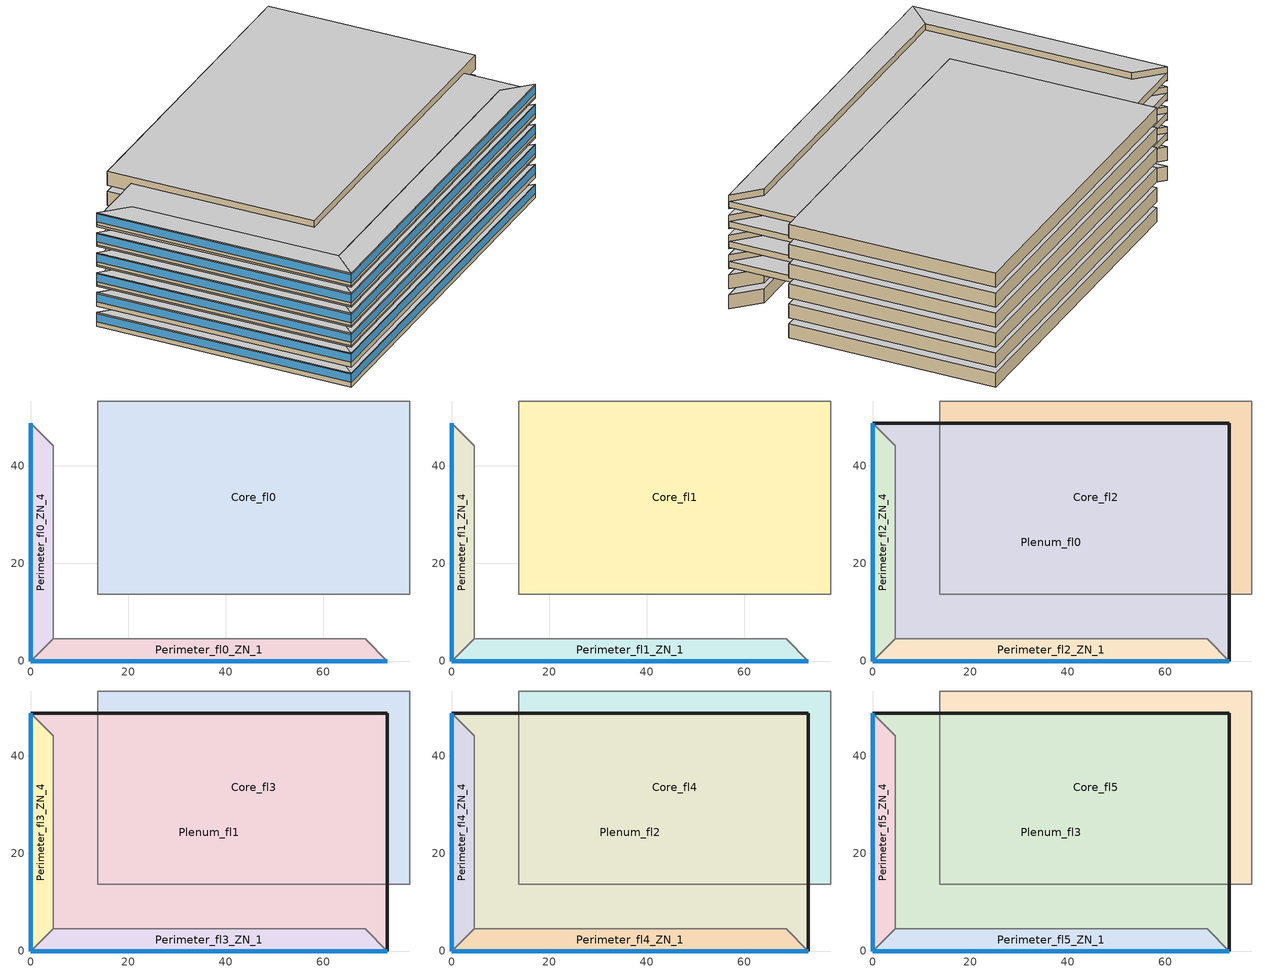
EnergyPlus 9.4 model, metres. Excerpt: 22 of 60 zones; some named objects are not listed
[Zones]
Core_fl0
 floor adiabatic (INT-FLOOR-TOPSIDE): 77.68,53.31 77.68,13.72 13.72,13.72 13.72,53.31 z39.63
 wall to Perimeter_fl0_ZN_2 (int-walls): 77.68,13.72 77.68,53.31 z39.63:42.38
 wall to Perimeter_fl0_ZN_3 (int-walls): 77.68,53.31 13.72,53.31 z39.63:42.38
 wall to Perimeter_fl0_ZN_1 (int-walls): 13.72,13.72 77.68,13.72 z39.63:42.38
 wall to Perimeter_fl0_ZN_4 (int-walls): 13.72,53.31 13.72,13.72 z39.63:42.38
Perimeter_fl0_ZN_1
 floor adiabatic (INT-FLOOR-TOPSIDE): 68.53,4.57 73.11,0 0,0 4.57,4.57 z39.63
 wall outside (Mass Non-res Ext Wall): 0,0 73.11,0 z39.63:42.38
 wall to Perimeter_fl0_ZN_2 (int-walls): 73.11,0 68.53,4.57 z39.63:42.38
 wall to Perimeter_fl0_ZN_4 (int-walls): 4.57,4.57 0,0 z39.63:42.38
 window (Window Non-res Fixed): 0,0 73.11,0 z40.55:42.13
Perimeter_fl0_ZN_4
 floor adiabatic (INT-FLOOR-TOPSIDE): 4.57,4.57 0,0 0,48.74 4.57,44.16 z39.63
 wall outside (Mass Non-res Ext Wall): 0,48.74 0,0 z39.63:42.38
 wall to Perimeter_fl0_ZN_3 (int-walls): 4.57,44.16 0,48.74 z39.63:42.38
 window (Window Non-res Fixed): 0,48.74 0,0 z40.55:42.13
Core_fl1
 floor adiabatic (INT-FLOOR-TOPSIDE): 77.68,53.31 77.68,13.72 13.72,13.72 13.72,53.31 z43.59
 wall to Perimeter_fl1_ZN_2 (int-walls): 77.68,13.72 77.68,53.31 z43.59:46.34
 wall to Perimeter_fl1_ZN_3 (int-walls): 77.68,53.31 13.72,53.31 z43.59:46.34
 wall to Perimeter_fl1_ZN_1 (int-walls): 13.72,13.72 77.68,13.72 z43.59:46.34
 wall to Perimeter_fl1_ZN_4 (int-walls): 13.72,53.31 13.72,13.72 z43.59:46.34
Perimeter_fl1_ZN_1
 floor adiabatic (INT-FLOOR-TOPSIDE): 68.53,4.57 73.11,0 0,0 4.57,4.57 z43.59
 wall outside (Mass Non-res Ext Wall): 0,0 73.11,0 z43.59:46.34
 wall to Perimeter_fl1_ZN_2 (int-walls): 73.11,0 68.53,4.57 z43.59:46.34
 wall to Perimeter_fl1_ZN_4 (int-walls): 4.57,4.57 0,0 z43.59:46.34
 window (Window Non-res Fixed): 0,0 73.11,0 z44.51:46.09
Perimeter_fl1_ZN_4
 floor adiabatic (INT-FLOOR-TOPSIDE): 4.57,4.57 0,0 0,48.74 4.57,44.16 z43.59
 wall outside (Mass Non-res Ext Wall): 0,48.74 0,0 z43.59:46.34
 wall to Perimeter_fl1_ZN_3 (int-walls): 4.57,44.16 0,48.74 z43.59:46.34
 window (Window Non-res Fixed): 0,48.74 0,0 z44.51:46.09
Core_fl2
 floor adiabatic (INT-FLOOR-TOPSIDE): 77.68,53.31 77.68,13.72 13.72,13.72 13.72,53.31 z47.56
 wall to Perimeter_fl2_ZN_2 (int-walls): 77.68,13.72 77.68,53.31 z47.56:50.31
 wall to Perimeter_fl2_ZN_3 (int-walls): 77.68,53.31 13.72,53.31 z47.56:50.31
 wall to Perimeter_fl2_ZN_1 (int-walls): 13.72,13.72 77.68,13.72 z47.56:50.31
 wall to Perimeter_fl2_ZN_4 (int-walls): 13.72,53.31 13.72,13.72 z47.56:50.31
Plenum_fl0
 floor to Perimeter_fl0_ZN_1 (DropCeiling): 73.11,0 0,0 4.57,4.57 68.53,4.57 z47.86
 floor to Perimeter_fl0_ZN_2 (DropCeiling): 73.11,0 68.53,4.57 68.53,44.16 73.11,48.74 z47.86
 floor to Perimeter_fl0_ZN_3 (DropCeiling): 0,48.74 73.11,48.74 68.53,44.16 4.57,44.16 z47.86
 floor to Perimeter_fl0_ZN_4 (DropCeiling): 0,0 0,48.74 4.57,44.16 4.57,4.57 z47.86
 floor to Core_fl0 (DropCeiling): 68.53,4.57 4.57,4.57 4.57,44.16 68.53,44.16 z47.86
 wall outside (Mass Non-res Ext Wall): 73.11,0 73.11,48.74 0,48.74 0,0 73.11,0 z47.86:49.08
 ceiling adiabatic (INT-FLOOR-UNDERSIDE): 73.11,48.74 0,48.74 0,0 73.11,0 z49.08
Perimeter_fl2_ZN_1
 floor adiabatic (INT-FLOOR-TOPSIDE): 68.53,4.57 73.11,0 0,0 4.57,4.57 z47.56
 wall outside (Mass Non-res Ext Wall): 0,0 73.11,0 z47.56:50.31
 wall to Perimeter_fl2_ZN_2 (int-walls): 73.11,0 68.53,4.57 z47.56:50.31
 wall to Perimeter_fl2_ZN_4 (int-walls): 4.57,4.57 0,0 z47.56:50.31
 window (Window Non-res Fixed): 0,0 73.11,0 z48.48:50.06
Perimeter_fl2_ZN_4
 floor adiabatic (INT-FLOOR-TOPSIDE): 4.57,4.57 0,0 0,48.74 4.57,44.16 z47.56
 wall outside (Mass Non-res Ext Wall): 0,48.74 0,0 z47.56:50.31
 wall to Perimeter_fl2_ZN_3 (int-walls): 4.57,44.16 0,48.74 z47.56:50.31
 window (Window Non-res Fixed): 0,48.74 0,0 z48.48:50.06
Core_fl3
 floor adiabatic (INT-FLOOR-TOPSIDE): 77.68,53.31 77.68,13.72 13.72,13.72 13.72,53.31 z51.52
 wall to Perimeter_fl3_ZN_2 (int-walls): 77.68,13.72 77.68,53.31 z51.52:54.27
 wall to Perimeter_fl3_ZN_3 (int-walls): 77.68,53.31 13.72,53.31 z51.52:54.27
 wall to Perimeter_fl3_ZN_1 (int-walls): 13.72,13.72 77.68,13.72 z51.52:54.27
 wall to Perimeter_fl3_ZN_4 (int-walls): 13.72,53.31 13.72,13.72 z51.52:54.27
Plenum_fl1
 floor to Perimeter_fl1_ZN_1 (DropCeiling): 73.11,0 0,0 4.57,4.57 68.53,4.57 z51.83
 floor to Perimeter_fl1_ZN_2 (DropCeiling): 73.11,0 68.53,4.57 68.53,44.16 73.11,48.74 z51.83
 floor to Perimeter_fl1_ZN_3 (DropCeiling): 0,48.74 73.11,48.74 68.53,44.16 4.57,44.16 z51.83
 floor to Perimeter_fl1_ZN_4 (DropCeiling): 0,0 0,48.74 4.57,44.16 4.57,4.57 z51.83
 floor to Core_fl1 (DropCeiling): 68.53,4.57 4.57,4.57 4.57,44.16 68.53,44.16 z51.83
 wall outside (Mass Non-res Ext Wall): 73.11,0 73.11,48.74 0,48.74 0,0 73.11,0 z51.83:53.05
 ceiling adiabatic (INT-FLOOR-UNDERSIDE): 73.11,48.74 0,48.74 0,0 73.11,0 z53.05
Perimeter_fl3_ZN_1
 floor adiabatic (INT-FLOOR-TOPSIDE): 68.53,4.57 73.11,0 0,0 4.57,4.57 z51.52
 wall outside (Mass Non-res Ext Wall): 0,0 73.11,0 z51.52:54.27
 wall to Perimeter_fl3_ZN_2 (int-walls): 73.11,0 68.53,4.57 z51.52:54.27
 wall to Perimeter_fl3_ZN_4 (int-walls): 4.57,4.57 0,0 z51.52:54.27
 window (Window Non-res Fixed): 0,0 73.11,0 z52.44:54.02
Perimeter_fl3_ZN_4
 floor adiabatic (INT-FLOOR-TOPSIDE): 4.57,4.57 0,0 0,48.74 4.57,44.16 z51.52
 wall outside (Mass Non-res Ext Wall): 0,48.74 0,0 z51.52:54.27
 wall to Perimeter_fl3_ZN_3 (int-walls): 4.57,44.16 0,48.74 z51.52:54.27
 window (Window Non-res Fixed): 0,48.74 0,0 z52.44:54.02
Core_fl4
 floor adiabatic (INT-FLOOR-TOPSIDE): 77.68,53.31 77.68,13.72 13.72,13.72 13.72,53.31 z55.48
 wall to Perimeter_fl4_ZN_2 (int-walls): 77.68,13.72 77.68,53.31 z55.48:58.23
 wall to Perimeter_fl4_ZN_3 (int-walls): 77.68,53.31 13.72,53.31 z55.48:58.23
 wall to Perimeter_fl4_ZN_1 (int-walls): 13.72,13.72 77.68,13.72 z55.48:58.23
 wall to Perimeter_fl4_ZN_4 (int-walls): 13.72,53.31 13.72,13.72 z55.48:58.23
 ceiling to Plenum_fl4 (DropCeiling): 13.72,53.31 13.72,13.72 77.68,13.72 77.68,53.31 z58.23
Plenum_fl2
 floor to Perimeter_fl2_ZN_1 (DropCeiling): 73.11,0 0,0 4.57,4.57 68.53,4.57 z55.79
 floor to Perimeter_fl2_ZN_2 (DropCeiling): 73.11,0 68.53,4.57 68.53,44.16 73.11,48.74 z55.79
 floor to Perimeter_fl2_ZN_3 (DropCeiling): 0,48.74 73.11,48.74 68.53,44.16 4.57,44.16 z55.79
 floor to Perimeter_fl2_ZN_4 (DropCeiling): 0,0 0,48.74 4.57,44.16 4.57,4.57 z55.79
 floor to Core_fl2 (DropCeiling): 68.53,4.57 4.57,4.57 4.57,44.16 68.53,44.16 z55.79
 wall outside (Mass Non-res Ext Wall): 73.11,0 73.11,48.74 0,48.74 0,0 73.11,0 z55.79:57.01
 ceiling adiabatic (INT-FLOOR-UNDERSIDE): 73.11,48.74 0,48.74 0,0 73.11,0 z57.01
Perimeter_fl4_ZN_1
 floor adiabatic (INT-FLOOR-TOPSIDE): 68.53,4.57 73.11,0 0,0 4.57,4.57 z55.48
 wall outside (Mass Non-res Ext Wall): 0,0 73.11,0 z55.48:58.23
 wall to Perimeter_fl4_ZN_2 (int-walls): 73.11,0 68.53,4.57 z55.48:58.23
 wall to Perimeter_fl4_ZN_4 (int-walls): 4.57,4.57 0,0 z55.48:58.23
 window (Window Non-res Fixed): 0,0 73.11,0 z56.4:57.98
 ceiling to Plenum_fl4 (DropCeiling): 4.57,4.57 0,0 73.11,0 68.53,4.57 z58.23
Perimeter_fl4_ZN_4
 floor adiabatic (INT-FLOOR-TOPSIDE): 4.57,4.57 0,0 0,48.74 4.57,44.16 z55.48
 wall outside (Mass Non-res Ext Wall): 0,48.74 0,0 z55.48:58.23
 wall to Perimeter_fl4_ZN_3 (int-walls): 4.57,44.16 0,48.74 z55.48:58.23
 window (Window Non-res Fixed): 0,48.74 0,0 z56.4:57.98
 ceiling to Plenum_fl4 (DropCeiling): 4.57,44.16 0,48.74 0,0 4.57,4.57 z58.23
Core_fl5
 floor adiabatic (INT-FLOOR-TOPSIDE): 77.68,53.31 77.68,13.72 13.72,13.72 13.72,53.31 z59.45
 wall to Perimeter_fl5_ZN_2 (int-walls): 77.68,13.72 77.68,53.31 z59.45:62.2
 wall to Perimeter_fl5_ZN_3 (int-walls): 77.68,53.31 13.72,53.31 z59.45:62.2
 wall to Perimeter_fl5_ZN_1 (int-walls): 13.72,13.72 77.68,13.72 z59.45:62.2
 wall to Perimeter_fl5_ZN_4 (int-walls): 13.72,53.31 13.72,13.72 z59.45:62.2
 ceiling to Plenum_fl5 (DropCeiling): 13.72,53.31 13.72,13.72 77.68,13.72 77.68,53.31 z62.2
Plenum_fl3
 floor to Perimeter_fl3_ZN_1 (DropCeiling): 73.11,0 0,0 4.57,4.57 68.53,4.57 z59.75
 floor to Perimeter_fl3_ZN_2 (DropCeiling): 73.11,0 68.53,4.57 68.53,44.16 73.11,48.74 z59.75
 floor to Perimeter_fl3_ZN_3 (DropCeiling): 0,48.74 73.11,48.74 68.53,44.16 4.57,44.16 z59.75
 floor to Perimeter_fl3_ZN_4 (DropCeiling): 0,0 0,48.74 4.57,44.16 4.57,4.57 z59.75
 floor to Core_fl3 (DropCeiling): 68.53,4.57 4.57,4.57 4.57,44.16 68.53,44.16 z59.75
 wall outside (Mass Non-res Ext Wall): 73.11,0 73.11,48.74 0,48.74 0,0 73.11,0 z59.75:60.97
 ceiling adiabatic (INT-FLOOR-UNDERSIDE): 73.11,48.74 0,48.74 0,0 73.11,0 z60.97
Perimeter_fl5_ZN_1
 floor adiabatic (INT-FLOOR-TOPSIDE): 68.53,4.57 73.11,0 0,0 4.57,4.57 z59.45
 wall outside (Mass Non-res Ext Wall): 0,0 73.11,0 z59.45:62.2
 wall to Perimeter_fl5_ZN_2 (int-walls): 73.11,0 68.53,4.57 z59.45:62.2
 wall to Perimeter_fl5_ZN_4 (int-walls): 4.57,4.57 0,0 z59.45:62.2
 window (Window Non-res Fixed): 0,0 73.11,0 z60.37:61.95
 ceiling to Plenum_fl5 (DropCeiling): 4.57,4.57 0,0 73.11,0 68.53,4.57 z62.2
Perimeter_fl5_ZN_4
 floor adiabatic (INT-FLOOR-TOPSIDE): 4.57,4.57 0,0 0,48.74 4.57,44.16 z59.45
 wall outside (Mass Non-res Ext Wall): 0,48.74 0,0 z59.45:62.2
 wall to Perimeter_fl5_ZN_3 (int-walls): 4.57,44.16 0,48.74 z59.45:62.2
 window (Window Non-res Fixed): 0,48.74 0,0 z60.37:61.95
 ceiling to Plenum_fl5 (DropCeiling): 4.57,44.16 0,48.74 0,0 4.57,4.57 z62.2
[Building]
Ref Bldg Large Office New2004_v1.3_5.0: 0, City, 0.04, 0.2, FullInteriorAndExterior, 25, 6
[Site:GroundTemperature:BuildingSurface]
19.91, 19.92, 19.91, 19.93, 19.95, 20.04, 20.33, 20.06, 20.44, 20.09, 19.99, 19.95
[Site:Location]
USA CA-SAN FRANCISCO: 37.62, -122.4, -8, 5
[Site:WaterMainsTemperature]
Correlation: , 13.08, 8
[Construction]
DropCeiling: Std AC02
INT-FLOOR-TOPSIDE: MAT-CC05 4 HW CONCRETE, CP02 CARPET PAD
INT-FLOOR-UNDERSIDE: CP02 CARPET PAD, MAT-CC05 4 HW CONCRETE
InteriorFurnishings: Std Wood 6inch
Mass Non-res Ext Wall: 1IN Stucco, 8IN Concrete HW, Mass NonRes Wall Insulation, 1/2IN Gypsum
Window Non-res Fixed: NonRes Fixed Assembly Window
int-walls: 1/2IN Gypsum, 1/2IN Gypsum
[Material]
1/2IN Gypsum: Smooth, 0.0127, 0.16, 784.9, 830, 0.9, 0.92, 0.92
1IN Stucco: Smooth, 0.0253, 0.6918, 1858, 837, 0.9, 0.92, 0.92
8IN CONCRETE HW: Rough, 0.2032, 1.311, 2240, 836.8, 0.9, 0.7, 0.7
MAT-CC05 4 HW CONCRETE: Rough, 0.1016, 1.311, 2240, 836.8, 0.9, 0.7, 0.7
Mass NonRes Wall Insulation: MediumRough, 0.03654, 0.049, 265, 836.8, 0.9, 0.7, 0.7
Std AC02: MediumSmooth, 0.0127, 0.057, 288, 1339, 0.9, 0.7, 0.2
Std Wood 6inch: MediumSmooth, 0.15, 0.12, 540, 1210, 0.9, 0.7, 0.7
[Material:NoMass]
CP02 CARPET PAD: VeryRough, 0.2165, 0.9, 0.7, 0.8
[WindowMaterial:SimpleGlazingSystem]
NonRes Fixed Assembly Window: 6.927, 0.39
[ElectricEquipment]
Core_fl0_PlugMisc_Equip: Core_fl0, BLDG_EQUIP_SCH, Watts/Area, , 10.76, , 0, 0.5, 0, General
Core_fl1_PlugMisc_Equip: Core_fl1, BLDG_EQUIP_SCH, Watts/Area, , 10.76, , 0, 0.5, 0, General
Core_fl2_PlugMisc_Equip: Core_fl2, BLDG_EQUIP_SCH, Watts/Area, , 10.76, , 0, 0.5, 0, General
Core_fl3_PlugMisc_Equip: Core_fl3, BLDG_EQUIP_SCH, Watts/Area, , 10.76, , 0, 0.5, 0, General
Core_fl4_PlugMisc_Equip: Core_fl4, BLDG_EQUIP_SCH, Watts/Area, , 10.76, , 0, 0.5, 0, General
Core_fl5_PlugMisc_Equip: Core_fl5, BLDG_EQUIP_SCH, Watts/Area, , 10.76, , 0, 0.5, 0, General
Perimeter_fl0_ZN_1_PlugMisc_Equip: Perimeter_fl0_ZN_1, BLDG_EQUIP_SCH, Watts/Area, , 10.76, , 0, 0.5, 0, General
Perimeter_fl1_ZN_1_PlugMisc_Equip: Perimeter_fl1_ZN_1, BLDG_EQUIP_SCH, Watts/Area, , 10.76, , 0, 0.5, 0, General
Perimeter_fl2_ZN_1_PlugMisc_Equip: Perimeter_fl2_ZN_1, BLDG_EQUIP_SCH, Watts/Area, , 10.76, , 0, 0.5, 0, General
Perimeter_fl3_ZN_1_PlugMisc_Equip: Perimeter_fl3_ZN_1, BLDG_EQUIP_SCH, Watts/Area, , 10.76, , 0, 0.5, 0, General
Perimeter_fl4_ZN_1_PlugMisc_Equip: Perimeter_fl4_ZN_1, BLDG_EQUIP_SCH, Watts/Area, , 10.76, , 0, 0.5, 0, General
Perimeter_fl5_ZN_1_PlugMisc_Equip: Perimeter_fl5_ZN_1, BLDG_EQUIP_SCH, Watts/Area, , 10.76, , 0, 0.5, 0, General
Perimeter_fl0_ZN_2_PlugMisc_Equip: Perimeter_fl0_ZN_2, BLDG_EQUIP_SCH, Watts/Area, , 10.76, , 0, 0.5, 0, General
Perimeter_fl1_ZN_2_PlugMisc_Equip: Perimeter_fl1_ZN_2, BLDG_EQUIP_SCH, Watts/Area, , 10.76, , 0, 0.5, 0, General
Perimeter_fl2_ZN_2_PlugMisc_Equip: Perimeter_fl2_ZN_2, BLDG_EQUIP_SCH, Watts/Area, , 10.76, , 0, 0.5, 0, General
Perimeter_fl3_ZN_2_PlugMisc_Equip: Perimeter_fl3_ZN_2, BLDG_EQUIP_SCH, Watts/Area, , 10.76, , 0, 0.5, 0, General
Perimeter_fl4_ZN_2_PlugMisc_Equip: Perimeter_fl4_ZN_2, BLDG_EQUIP_SCH, Watts/Area, , 10.76, , 0, 0.5, 0, General
Perimeter_fl5_ZN_2_PlugMisc_Equip: Perimeter_fl5_ZN_2, BLDG_EQUIP_SCH, Watts/Area, , 10.76, , 0, 0.5, 0, General
Perimeter_fl6_ZN_2_PlugMisc_Equip: Perimeter_fl6_ZN_2, BLDG_EQUIP_SCH, Watts/Area, , 10.76, , 0, 0.5, 0, General
Perimeter_fl7_ZN_2_PlugMisc_Equip: Perimeter_fl7_ZN_2, BLDG_EQUIP_SCH, Watts/Area, , 10.76, , 0, 0.5, 0, General
Perimeter_fl8_ZN_2_PlugMisc_Equip: Perimeter_fl8_ZN_2, BLDG_EQUIP_SCH, Watts/Area, , 10.76, , 0, 0.5, 0, General
Perimeter_fl9_ZN_2_PlugMisc_Equip: Perimeter_fl9_ZN_2, BLDG_EQUIP_SCH, Watts/Area, , 10.76, , 0, 0.5, 0, General
Perimeter_fl0_ZN_3_PlugMisc_Equip: Perimeter_fl0_ZN_3, BLDG_EQUIP_SCH, Watts/Area, , 10.76, , 0, 0.5, 0, General
Perimeter_fl1_ZN_3_PlugMisc_Equip: Perimeter_fl1_ZN_3, BLDG_EQUIP_SCH, Watts/Area, , 10.76, , 0, 0.5, 0, General
Perimeter_fl2_ZN_3_PlugMisc_Equip: Perimeter_fl2_ZN_3, BLDG_EQUIP_SCH, Watts/Area, , 10.76, , 0, 0.5, 0, General
Perimeter_fl3_ZN_3_PlugMisc_Equip: Perimeter_fl3_ZN_3, BLDG_EQUIP_SCH, Watts/Area, , 10.76, , 0, 0.5, 0, General
Perimeter_fl4_ZN_3_PlugMisc_Equip: Perimeter_fl4_ZN_3, BLDG_EQUIP_SCH, Watts/Area, , 10.76, , 0, 0.5, 0, General
Perimeter_fl5_ZN_3_PlugMisc_Equip: Perimeter_fl5_ZN_3, BLDG_EQUIP_SCH, Watts/Area, , 10.76, , 0, 0.5, 0, General
Perimeter_fl6_ZN_3_PlugMisc_Equip: Perimeter_fl6_ZN_3, BLDG_EQUIP_SCH, Watts/Area, , 10.76, , 0, 0.5, 0, General
Perimeter_fl7_ZN_3_PlugMisc_Equip: Perimeter_fl7_ZN_3, BLDG_EQUIP_SCH, Watts/Area, , 10.76, , 0, 0.5, 0, General
Perimeter_fl8_ZN_3_PlugMisc_Equip: Perimeter_fl8_ZN_3, BLDG_EQUIP_SCH, Watts/Area, , 10.76, , 0, 0.5, 0, General
Perimeter_fl9_ZN_3_PlugMisc_Equip: Perimeter_fl9_ZN_3, BLDG_EQUIP_SCH, Watts/Area, , 10.76, , 0, 0.5, 0, General
Perimeter_fl0_ZN_4_PlugMisc_Equip: Perimeter_fl0_ZN_4, BLDG_EQUIP_SCH, Watts/Area, , 10.76, , 0, 0.5, 0, General
Perimeter_fl1_ZN_4_PlugMisc_Equip: Perimeter_fl1_ZN_4, BLDG_EQUIP_SCH, Watts/Area, , 10.76, , 0, 0.5, 0, General
Perimeter_fl2_ZN_4_PlugMisc_Equip: Perimeter_fl2_ZN_4, BLDG_EQUIP_SCH, Watts/Area, , 10.76, , 0, 0.5, 0, General
Perimeter_fl3_ZN_4_PlugMisc_Equip: Perimeter_fl3_ZN_4, BLDG_EQUIP_SCH, Watts/Area, , 10.76, , 0, 0.5, 0, General
Perimeter_fl4_ZN_4_PlugMisc_Equip: Perimeter_fl4_ZN_4, BLDG_EQUIP_SCH, Watts/Area, , 10.76, , 0, 0.5, 0, General
Perimeter_fl5_ZN_4_PlugMisc_Equip: Perimeter_fl5_ZN_4, BLDG_EQUIP_SCH, Watts/Area, , 10.76, , 0, 0.5, 0, General
[Exterior:FuelEquipment]
Elevators: Electricity, BLDG_ELEVATORS, 244400, Elevators
[Exterior:Lights]
Exterior Facade Lighting: ALWAYS_ON, 51260, AstronomicalClock, Exterior Facade Lighting
[InternalMass]
Core_fl0 Internal Mass: InteriorFurnishings, Core_fl0, 5065
Core_fl1 Internal Mass: InteriorFurnishings, Core_fl1, 5065
Core_fl2 Internal Mass: InteriorFurnishings, Core_fl2, 5065
Core_fl3 Internal Mass: InteriorFurnishings, Core_fl3, 5065
Core_fl4 Internal Mass: InteriorFurnishings, Core_fl4, 5065
Core_fl5 Internal Mass: InteriorFurnishings, Core_fl5, 5065
Perimeter_fl0_ZN_1 Internal Mass: InteriorFurnishings, Perimeter_fl0_ZN_1, 626.8
Perimeter_fl1_ZN_1 Internal Mass: InteriorFurnishings, Perimeter_fl1_ZN_1, 626.8
Perimeter_fl2_ZN_1 Internal Mass: InteriorFurnishings, Perimeter_fl2_ZN_1, 626.8
Perimeter_fl3_ZN_1 Internal Mass: InteriorFurnishings, Perimeter_fl3_ZN_1, 626.8
Perimeter_fl4_ZN_1 Internal Mass: InteriorFurnishings, Perimeter_fl4_ZN_1, 626.8
Perimeter_fl5_ZN_1 Internal Mass: InteriorFurnishings, Perimeter_fl5_ZN_1, 626.8
Perimeter_fl0_ZN_2 Internal Mass: InteriorFurnishings, Perimeter_fl0_ZN_2, 404
Perimeter_fl1_ZN_2 Internal Mass: InteriorFurnishings, Perimeter_fl1_ZN_2, 404
Perimeter_fl2_ZN_2 Internal Mass: InteriorFurnishings, Perimeter_fl2_ZN_2, 404
Perimeter_fl3_ZN_2 Internal Mass: InteriorFurnishings, Perimeter_fl3_ZN_2, 404
Perimeter_fl4_ZN_2 Internal Mass: InteriorFurnishings, Perimeter_fl4_ZN_2, 404
Perimeter_fl5_ZN_2 Internal Mass: InteriorFurnishings, Perimeter_fl5_ZN_2, 404
Perimeter_fl6_ZN_2 Internal Mass: InteriorFurnishings, Perimeter_fl6_ZN_2, 404
Perimeter_fl7_ZN_2 Internal Mass: InteriorFurnishings, Perimeter_fl7_ZN_2, 404
Perimeter_fl8_ZN_2 Internal Mass: InteriorFurnishings, Perimeter_fl8_ZN_2, 404
Perimeter_fl9_ZN_2 Internal Mass: InteriorFurnishings, Perimeter_fl9_ZN_2, 404
Perimeter_fl0_ZN_3 Internal Mass: InteriorFurnishings, Perimeter_fl0_ZN_3, 626.8
Perimeter_fl1_ZN_3 Internal Mass: InteriorFurnishings, Perimeter_fl1_ZN_3, 626.8
Perimeter_fl2_ZN_3 Internal Mass: InteriorFurnishings, Perimeter_fl2_ZN_3, 626.8
Perimeter_fl3_ZN_3 Internal Mass: InteriorFurnishings, Perimeter_fl3_ZN_3, 626.8
Perimeter_fl4_ZN_3 Internal Mass: InteriorFurnishings, Perimeter_fl4_ZN_3, 626.8
Perimeter_fl5_ZN_3 Internal Mass: InteriorFurnishings, Perimeter_fl5_ZN_3, 626.8
Perimeter_fl6_ZN_3 Internal Mass: InteriorFurnishings, Perimeter_fl6_ZN_3, 626.8
Perimeter_fl7_ZN_3 Internal Mass: InteriorFurnishings, Perimeter_fl7_ZN_3, 626.8
Perimeter_fl8_ZN_3 Internal Mass: InteriorFurnishings, Perimeter_fl8_ZN_3, 626.8
Perimeter_fl9_ZN_3 Internal Mass: InteriorFurnishings, Perimeter_fl9_ZN_3, 626.8
Perimeter_fl0_ZN_4 Internal Mass: InteriorFurnishings, Perimeter_fl0_ZN_4, 404
Perimeter_fl1_ZN_4 Internal Mass: InteriorFurnishings, Perimeter_fl1_ZN_4, 404
Perimeter_fl2_ZN_4 Internal Mass: InteriorFurnishings, Perimeter_fl2_ZN_4, 404
Perimeter_fl3_ZN_4 Internal Mass: InteriorFurnishings, Perimeter_fl3_ZN_4, 404
Perimeter_fl4_ZN_4 Internal Mass: InteriorFurnishings, Perimeter_fl4_ZN_4, 404
Perimeter_fl5_ZN_4 Internal Mass: InteriorFurnishings, Perimeter_fl5_ZN_4, 404
[Lights]
Core_fl0_Lights: Core_fl0, BLDG_LIGHT_SCH, Watts/Area, , 10.76, , 0, 0.7, 0.2, 1, General, No
Core_fl1_Lights: Core_fl1, BLDG_LIGHT_SCH, Watts/Area, , 10.76, , 0, 0.7, 0.2, 1, General, No
Core_fl2_Lights: Core_fl2, BLDG_LIGHT_SCH, Watts/Area, , 10.76, , 0, 0.7, 0.2, 1, General, No
Core_fl3_Lights: Core_fl3, BLDG_LIGHT_SCH, Watts/Area, , 10.76, , 0, 0.7, 0.2, 1, General, No
Core_fl4_Lights: Core_fl4, BLDG_LIGHT_SCH, Watts/Area, , 10.76, , 0, 0.7, 0.2, 1, General, No
Core_fl5_Lights: Core_fl5, BLDG_LIGHT_SCH, Watts/Area, , 10.76, , 0, 0.7, 0.2, 1, General, No
Perimeter_fl0_ZN_1_Lights: Perimeter_fl0_ZN_1, BLDG_LIGHT_SCH, Watts/Area, , 10.76, , 0, 0.7, 0.2, 1, General, No
Perimeter_fl1_ZN_1_Lights: Perimeter_fl1_ZN_1, BLDG_LIGHT_SCH, Watts/Area, , 10.76, , 0, 0.7, 0.2, 1, General, No
Perimeter_fl2_ZN_1_Lights: Perimeter_fl2_ZN_1, BLDG_LIGHT_SCH, Watts/Area, , 10.76, , 0, 0.7, 0.2, 1, General, No
Perimeter_fl3_ZN_1_Lights: Perimeter_fl3_ZN_1, BLDG_LIGHT_SCH, Watts/Area, , 10.76, , 0, 0.7, 0.2, 1, General, No
Perimeter_fl4_ZN_1_Lights: Perimeter_fl4_ZN_1, BLDG_LIGHT_SCH, Watts/Area, , 10.76, , 0, 0.7, 0.2, 1, General, No
Perimeter_fl5_ZN_1_Lights: Perimeter_fl5_ZN_1, BLDG_LIGHT_SCH, Watts/Area, , 10.76, , 0, 0.7, 0.2, 1, General, No
Perimeter_fl0_ZN_2_Lights: Perimeter_fl0_ZN_2, BLDG_LIGHT_SCH, Watts/Area, , 10.76, , 0, 0.7, 0.2, 1, General, No
Perimeter_fl1_ZN_2_Lights: Perimeter_fl1_ZN_2, BLDG_LIGHT_SCH, Watts/Area, , 10.76, , 0, 0.7, 0.2, 1, General, No
Perimeter_fl2_ZN_2_Lights: Perimeter_fl2_ZN_2, BLDG_LIGHT_SCH, Watts/Area, , 10.76, , 0, 0.7, 0.2, 1, General, No
Perimeter_fl3_ZN_2_Lights: Perimeter_fl3_ZN_2, BLDG_LIGHT_SCH, Watts/Area, , 10.76, , 0, 0.7, 0.2, 1, General, No
Perimeter_fl4_ZN_2_Lights: Perimeter_fl4_ZN_2, BLDG_LIGHT_SCH, Watts/Area, , 10.76, , 0, 0.7, 0.2, 1, General, No
Perimeter_fl5_ZN_2_Lights: Perimeter_fl5_ZN_2, BLDG_LIGHT_SCH, Watts/Area, , 10.76, , 0, 0.7, 0.2, 1, General, No
Perimeter_fl6_ZN_2_Lights: Perimeter_fl6_ZN_2, BLDG_LIGHT_SCH, Watts/Area, , 10.76, , 0, 0.7, 0.2, 1, General, No
Perimeter_fl7_ZN_2_Lights: Perimeter_fl7_ZN_2, BLDG_LIGHT_SCH, Watts/Area, , 10.76, , 0, 0.7, 0.2, 1, General, No
Perimeter_fl8_ZN_2_Lights: Perimeter_fl8_ZN_2, BLDG_LIGHT_SCH, Watts/Area, , 10.76, , 0, 0.7, 0.2, 1, General, No
Perimeter_fl9_ZN_2_Lights: Perimeter_fl9_ZN_2, BLDG_LIGHT_SCH, Watts/Area, , 10.76, , 0, 0.7, 0.2, 1, General, No
Perimeter_fl0_ZN_3_Lights: Perimeter_fl0_ZN_3, BLDG_LIGHT_SCH, Watts/Area, , 10.76, , 0, 0.7, 0.2, 1, General, No
Perimeter_fl1_ZN_3_Lights: Perimeter_fl1_ZN_3, BLDG_LIGHT_SCH, Watts/Area, , 10.76, , 0, 0.7, 0.2, 1, General, No
Perimeter_fl2_ZN_3_Lights: Perimeter_fl2_ZN_3, BLDG_LIGHT_SCH, Watts/Area, , 10.76, , 0, 0.7, 0.2, 1, General, No
Perimeter_fl3_ZN_3_Lights: Perimeter_fl3_ZN_3, BLDG_LIGHT_SCH, Watts/Area, , 10.76, , 0, 0.7, 0.2, 1, General, No
Perimeter_fl4_ZN_3_Lights: Perimeter_fl4_ZN_3, BLDG_LIGHT_SCH, Watts/Area, , 10.76, , 0, 0.7, 0.2, 1, General, No
Perimeter_fl5_ZN_3_Lights: Perimeter_fl5_ZN_3, BLDG_LIGHT_SCH, Watts/Area, , 10.76, , 0, 0.7, 0.2, 1, General, No
Perimeter_fl6_ZN_3_Lights: Perimeter_fl6_ZN_3, BLDG_LIGHT_SCH, Watts/Area, , 10.76, , 0, 0.7, 0.2, 1, General, No
Perimeter_fl7_ZN_3_Lights: Perimeter_fl7_ZN_3, BLDG_LIGHT_SCH, Watts/Area, , 10.76, , 0, 0.7, 0.2, 1, General, No
Perimeter_fl8_ZN_3_Lights: Perimeter_fl8_ZN_3, BLDG_LIGHT_SCH, Watts/Area, , 10.76, , 0, 0.7, 0.2, 1, General, No
Perimeter_fl9_ZN_3_Lights: Perimeter_fl9_ZN_3, BLDG_LIGHT_SCH, Watts/Area, , 10.76, , 0, 0.7, 0.2, 1, General, No
Perimeter_fl0_ZN_4_Lights: Perimeter_fl0_ZN_4, BLDG_LIGHT_SCH, Watts/Area, , 10.76, , 0, 0.7, 0.2, 1, General, No
Perimeter_fl1_ZN_4_Lights: Perimeter_fl1_ZN_4, BLDG_LIGHT_SCH, Watts/Area, , 10.76, , 0, 0.7, 0.2, 1, General, No
Perimeter_fl2_ZN_4_Lights: Perimeter_fl2_ZN_4, BLDG_LIGHT_SCH, Watts/Area, , 10.76, , 0, 0.7, 0.2, 1, General, No
Perimeter_fl3_ZN_4_Lights: Perimeter_fl3_ZN_4, BLDG_LIGHT_SCH, Watts/Area, , 10.76, , 0, 0.7, 0.2, 1, General, No
Perimeter_fl4_ZN_4_Lights: Perimeter_fl4_ZN_4, BLDG_LIGHT_SCH, Watts/Area, , 10.76, , 0, 0.7, 0.2, 1, General, No
Perimeter_fl5_ZN_4_Lights: Perimeter_fl5_ZN_4, BLDG_LIGHT_SCH, Watts/Area, , 10.76, , 0, 0.7, 0.2, 1, General, No
[OtherEquipment]
Spawn-Zone-Core_fl0-RadiantGains: None, Core_fl0, Spawn-RadiantGains-Schedule, EquipmentLevel, 0, 0, 0, 0, 1, 0
Spawn-Zone-Core_fl1-RadiantGains: None, Core_fl1, Spawn-RadiantGains-Schedule, EquipmentLevel, 0, 0, 0, 0, 1, 0
Spawn-Zone-Core_fl2-RadiantGains: None, Core_fl2, Spawn-RadiantGains-Schedule, EquipmentLevel, 0, 0, 0, 0, 1, 0
Spawn-Zone-Core_fl3-RadiantGains: None, Core_fl3, Spawn-RadiantGains-Schedule, EquipmentLevel, 0, 0, 0, 0, 1, 0
Spawn-Zone-Core_fl4-RadiantGains: None, Core_fl4, Spawn-RadiantGains-Schedule, EquipmentLevel, 0, 0, 0, 0, 1, 0
Spawn-Zone-Core_fl5-RadiantGains: None, Core_fl5, Spawn-RadiantGains-Schedule, EquipmentLevel, 0, 0, 0, 0, 1, 0
Spawn-Zone-Plenum_fl0-RadiantGains: None, Plenum_fl0, Spawn-RadiantGains-Schedule, EquipmentLevel, 0, 0, 0, 0, 1, 0
Spawn-Zone-Plenum_fl1-RadiantGains: None, Plenum_fl1, Spawn-RadiantGains-Schedule, EquipmentLevel, 0, 0, 0, 0, 1, 0
Spawn-Zone-Plenum_fl2-RadiantGains: None, Plenum_fl2, Spawn-RadiantGains-Schedule, EquipmentLevel, 0, 0, 0, 0, 1, 0
Spawn-Zone-Plenum_fl3-RadiantGains: None, Plenum_fl3, Spawn-RadiantGains-Schedule, EquipmentLevel, 0, 0, 0, 0, 1, 0
Spawn-Zone-Perimeter_fl0_ZN_1-RadiantGains: None, Perimeter_fl0_ZN_1, Spawn-RadiantGains-Schedule, EquipmentLevel, 0, 0, 0, 0, 1, 0
Spawn-Zone-Perimeter_fl1_ZN_1-RadiantGains: None, Perimeter_fl1_ZN_1, Spawn-RadiantGains-Schedule, EquipmentLevel, 0, 0, 0, 0, 1, 0
Spawn-Zone-Perimeter_fl2_ZN_1-RadiantGains: None, Perimeter_fl2_ZN_1, Spawn-RadiantGains-Schedule, EquipmentLevel, 0, 0, 0, 0, 1, 0
Spawn-Zone-Perimeter_fl3_ZN_1-RadiantGains: None, Perimeter_fl3_ZN_1, Spawn-RadiantGains-Schedule, EquipmentLevel, 0, 0, 0, 0, 1, 0
Spawn-Zone-Perimeter_fl4_ZN_1-RadiantGains: None, Perimeter_fl4_ZN_1, Spawn-RadiantGains-Schedule, EquipmentLevel, 0, 0, 0, 0, 1, 0
Spawn-Zone-Perimeter_fl5_ZN_1-RadiantGains: None, Perimeter_fl5_ZN_1, Spawn-RadiantGains-Schedule, EquipmentLevel, 0, 0, 0, 0, 1, 0
Spawn-Zone-Perimeter_fl0_ZN_2-RadiantGains: None, Perimeter_fl0_ZN_2, Spawn-RadiantGains-Schedule, EquipmentLevel, 0, 0, 0, 0, 1, 0
Spawn-Zone-Perimeter_fl1_ZN_2-RadiantGains: None, Perimeter_fl1_ZN_2, Spawn-RadiantGains-Schedule, EquipmentLevel, 0, 0, 0, 0, 1, 0
Spawn-Zone-Perimeter_fl2_ZN_2-RadiantGains: None, Perimeter_fl2_ZN_2, Spawn-RadiantGains-Schedule, EquipmentLevel, 0, 0, 0, 0, 1, 0
Spawn-Zone-Perimeter_fl3_ZN_2-RadiantGains: None, Perimeter_fl3_ZN_2, Spawn-RadiantGains-Schedule, EquipmentLevel, 0, 0, 0, 0, 1, 0
Spawn-Zone-Perimeter_fl4_ZN_2-RadiantGains: None, Perimeter_fl4_ZN_2, Spawn-RadiantGains-Schedule, EquipmentLevel, 0, 0, 0, 0, 1, 0
Spawn-Zone-Perimeter_fl5_ZN_2-RadiantGains: None, Perimeter_fl5_ZN_2, Spawn-RadiantGains-Schedule, EquipmentLevel, 0, 0, 0, 0, 1, 0
Spawn-Zone-Perimeter_fl6_ZN_2-RadiantGains: None, Perimeter_fl6_ZN_2, Spawn-RadiantGains-Schedule, EquipmentLevel, 0, 0, 0, 0, 1, 0
Spawn-Zone-Perimeter_fl7_ZN_2-RadiantGains: None, Perimeter_fl7_ZN_2, Spawn-RadiantGains-Schedule, EquipmentLevel, 0, 0, 0, 0, 1, 0
Spawn-Zone-Perimeter_fl8_ZN_2-RadiantGains: None, Perimeter_fl8_ZN_2, Spawn-RadiantGains-Schedule, EquipmentLevel, 0, 0, 0, 0, 1, 0
Spawn-Zone-Perimeter_fl9_ZN_2-RadiantGains: None, Perimeter_fl9_ZN_2, Spawn-RadiantGains-Schedule, EquipmentLevel, 0, 0, 0, 0, 1, 0
Spawn-Zone-Perimeter_fl0_ZN_3-RadiantGains: None, Perimeter_fl0_ZN_3, Spawn-RadiantGains-Schedule, EquipmentLevel, 0, 0, 0, 0, 1, 0
Spawn-Zone-Perimeter_fl1_ZN_3-RadiantGains: None, Perimeter_fl1_ZN_3, Spawn-RadiantGains-Schedule, EquipmentLevel, 0, 0, 0, 0, 1, 0
Spawn-Zone-Perimeter_fl2_ZN_3-RadiantGains: None, Perimeter_fl2_ZN_3, Spawn-RadiantGains-Schedule, EquipmentLevel, 0, 0, 0, 0, 1, 0
Spawn-Zone-Perimeter_fl3_ZN_3-RadiantGains: None, Perimeter_fl3_ZN_3, Spawn-RadiantGains-Schedule, EquipmentLevel, 0, 0, 0, 0, 1, 0
Spawn-Zone-Perimeter_fl4_ZN_3-RadiantGains: None, Perimeter_fl4_ZN_3, Spawn-RadiantGains-Schedule, EquipmentLevel, 0, 0, 0, 0, 1, 0
Spawn-Zone-Perimeter_fl5_ZN_3-RadiantGains: None, Perimeter_fl5_ZN_3, Spawn-RadiantGains-Schedule, EquipmentLevel, 0, 0, 0, 0, 1, 0
Spawn-Zone-Perimeter_fl6_ZN_3-RadiantGains: None, Perimeter_fl6_ZN_3, Spawn-RadiantGains-Schedule, EquipmentLevel, 0, 0, 0, 0, 1, 0
Spawn-Zone-Perimeter_fl7_ZN_3-RadiantGains: None, Perimeter_fl7_ZN_3, Spawn-RadiantGains-Schedule, EquipmentLevel, 0, 0, 0, 0, 1, 0
Spawn-Zone-Perimeter_fl8_ZN_3-RadiantGains: None, Perimeter_fl8_ZN_3, Spawn-RadiantGains-Schedule, EquipmentLevel, 0, 0, 0, 0, 1, 0
Spawn-Zone-Perimeter_fl9_ZN_3-RadiantGains: None, Perimeter_fl9_ZN_3, Spawn-RadiantGains-Schedule, EquipmentLevel, 0, 0, 0, 0, 1, 0
Spawn-Zone-Perimeter_fl0_ZN_4-RadiantGains: None, Perimeter_fl0_ZN_4, Spawn-RadiantGains-Schedule, EquipmentLevel, 0, 0, 0, 0, 1, 0
Spawn-Zone-Perimeter_fl1_ZN_4-RadiantGains: None, Perimeter_fl1_ZN_4, Spawn-RadiantGains-Schedule, EquipmentLevel, 0, 0, 0, 0, 1, 0
Spawn-Zone-Perimeter_fl2_ZN_4-RadiantGains: None, Perimeter_fl2_ZN_4, Spawn-RadiantGains-Schedule, EquipmentLevel, 0, 0, 0, 0, 1, 0
Spawn-Zone-Perimeter_fl3_ZN_4-RadiantGains: None, Perimeter_fl3_ZN_4, Spawn-RadiantGains-Schedule, EquipmentLevel, 0, 0, 0, 0, 1, 0
Spawn-Zone-Perimeter_fl4_ZN_4-RadiantGains: None, Perimeter_fl4_ZN_4, Spawn-RadiantGains-Schedule, EquipmentLevel, 0, 0, 0, 0, 1, 0
Spawn-Zone-Perimeter_fl5_ZN_4-RadiantGains: None, Perimeter_fl5_ZN_4, Spawn-RadiantGains-Schedule, EquipmentLevel, 0, 0, 0, 0, 1, 0
[People]
Core_fl0 People: Core_fl0, BLDG_OCC_SCH, Area/Person, , , 18.58, 0.3, Autocalculate, ACTIVITY_SCH, , No, ZoneAveraged, , WORK_EFF_SCH, ClothingInsulationSchedule, , CLOTHING_SCH, AIR_VELO_SCH, Fanger
Core_fl1 People: Core_fl1, BLDG_OCC_SCH, Area/Person, , , 18.58, 0.3, Autocalculate, ACTIVITY_SCH, , No, ZoneAveraged, , WORK_EFF_SCH, ClothingInsulationSchedule, , CLOTHING_SCH, AIR_VELO_SCH, Fanger
Core_fl2 People: Core_fl2, BLDG_OCC_SCH, Area/Person, , , 18.58, 0.3, Autocalculate, ACTIVITY_SCH, , No, ZoneAveraged, , WORK_EFF_SCH, ClothingInsulationSchedule, , CLOTHING_SCH, AIR_VELO_SCH, Fanger
Core_fl3 People: Core_fl3, BLDG_OCC_SCH, Area/Person, , , 18.58, 0.3, Autocalculate, ACTIVITY_SCH, , No, ZoneAveraged, , WORK_EFF_SCH, ClothingInsulationSchedule, , CLOTHING_SCH, AIR_VELO_SCH, Fanger
Core_fl4 People: Core_fl4, BLDG_OCC_SCH, Area/Person, , , 18.58, 0.3, Autocalculate, ACTIVITY_SCH, , No, ZoneAveraged, , WORK_EFF_SCH, ClothingInsulationSchedule, , CLOTHING_SCH, AIR_VELO_SCH, Fanger
Core_fl5 People: Core_fl5, BLDG_OCC_SCH, Area/Person, , , 18.58, 0.3, Autocalculate, ACTIVITY_SCH, , No, ZoneAveraged, , WORK_EFF_SCH, ClothingInsulationSchedule, , CLOTHING_SCH, AIR_VELO_SCH, Fanger
Perimeter_fl0_ZN_1 People: Perimeter_fl0_ZN_1, BLDG_OCC_SCH, Area/Person, , , 18.58, 0.3, Autocalculate, ACTIVITY_SCH, , No, ZoneAveraged, , WORK_EFF_SCH, ClothingInsulationSchedule, , CLOTHING_SCH, AIR_VELO_SCH, Fanger
Perimeter_fl1_ZN_1 People: Perimeter_fl1_ZN_1, BLDG_OCC_SCH, Area/Person, , , 18.58, 0.3, Autocalculate, ACTIVITY_SCH, , No, ZoneAveraged, , WORK_EFF_SCH, ClothingInsulationSchedule, , CLOTHING_SCH, AIR_VELO_SCH, Fanger
Perimeter_fl2_ZN_1 People: Perimeter_fl2_ZN_1, BLDG_OCC_SCH, Area/Person, , , 18.58, 0.3, Autocalculate, ACTIVITY_SCH, , No, ZoneAveraged, , WORK_EFF_SCH, ClothingInsulationSchedule, , CLOTHING_SCH, AIR_VELO_SCH, Fanger
Perimeter_fl3_ZN_1 People: Perimeter_fl3_ZN_1, BLDG_OCC_SCH, Area/Person, , , 18.58, 0.3, Autocalculate, ACTIVITY_SCH, , No, ZoneAveraged, , WORK_EFF_SCH, ClothingInsulationSchedule, , CLOTHING_SCH, AIR_VELO_SCH, Fanger
Perimeter_fl4_ZN_1 People: Perimeter_fl4_ZN_1, BLDG_OCC_SCH, Area/Person, , , 18.58, 0.3, Autocalculate, ACTIVITY_SCH, , No, ZoneAveraged, , WORK_EFF_SCH, ClothingInsulationSchedule, , CLOTHING_SCH, AIR_VELO_SCH, Fanger
Perimeter_fl5_ZN_1 People: Perimeter_fl5_ZN_1, BLDG_OCC_SCH, Area/Person, , , 18.58, 0.3, Autocalculate, ACTIVITY_SCH, , No, ZoneAveraged, , WORK_EFF_SCH, ClothingInsulationSchedule, , CLOTHING_SCH, AIR_VELO_SCH, Fanger
Perimeter_fl0_ZN_2 People: Perimeter_fl0_ZN_2, BLDG_OCC_SCH, Area/Person, , , 18.58, 0.3, Autocalculate, ACTIVITY_SCH, , No, ZoneAveraged, , WORK_EFF_SCH, ClothingInsulationSchedule, , CLOTHING_SCH, AIR_VELO_SCH, Fanger
Perimeter_fl1_ZN_2 People: Perimeter_fl1_ZN_2, BLDG_OCC_SCH, Area/Person, , , 18.58, 0.3, Autocalculate, ACTIVITY_SCH, , No, ZoneAveraged, , WORK_EFF_SCH, ClothingInsulationSchedule, , CLOTHING_SCH, AIR_VELO_SCH, Fanger
Perimeter_fl2_ZN_2 People: Perimeter_fl2_ZN_2, BLDG_OCC_SCH, Area/Person, , , 18.58, 0.3, Autocalculate, ACTIVITY_SCH, , No, ZoneAveraged, , WORK_EFF_SCH, ClothingInsulationSchedule, , CLOTHING_SCH, AIR_VELO_SCH, Fanger
Perimeter_fl3_ZN_2 People: Perimeter_fl3_ZN_2, BLDG_OCC_SCH, Area/Person, , , 18.58, 0.3, Autocalculate, ACTIVITY_SCH, , No, ZoneAveraged, , WORK_EFF_SCH, ClothingInsulationSchedule, , CLOTHING_SCH, AIR_VELO_SCH, Fanger
Perimeter_fl4_ZN_2 People: Perimeter_fl4_ZN_2, BLDG_OCC_SCH, Area/Person, , , 18.58, 0.3, Autocalculate, ACTIVITY_SCH, , No, ZoneAveraged, , WORK_EFF_SCH, ClothingInsulationSchedule, , CLOTHING_SCH, AIR_VELO_SCH, Fanger
Perimeter_fl5_ZN_2 People: Perimeter_fl5_ZN_2, BLDG_OCC_SCH, Area/Person, , , 18.58, 0.3, Autocalculate, ACTIVITY_SCH, , No, ZoneAveraged, , WORK_EFF_SCH, ClothingInsulationSchedule, , CLOTHING_SCH, AIR_VELO_SCH, Fanger
Perimeter_fl6_ZN_2 People: Perimeter_fl6_ZN_2, BLDG_OCC_SCH, Area/Person, , , 18.58, 0.3, Autocalculate, ACTIVITY_SCH, , No, ZoneAveraged, , WORK_EFF_SCH, ClothingInsulationSchedule, , CLOTHING_SCH, AIR_VELO_SCH, Fanger
Perimeter_fl7_ZN_2 People: Perimeter_fl7_ZN_2, BLDG_OCC_SCH, Area/Person, , , 18.58, 0.3, Autocalculate, ACTIVITY_SCH, , No, ZoneAveraged, , WORK_EFF_SCH, ClothingInsulationSchedule, , CLOTHING_SCH, AIR_VELO_SCH, Fanger
Perimeter_fl8_ZN_2 People: Perimeter_fl8_ZN_2, BLDG_OCC_SCH, Area/Person, , , 18.58, 0.3, Autocalculate, ACTIVITY_SCH, , No, ZoneAveraged, , WORK_EFF_SCH, ClothingInsulationSchedule, , CLOTHING_SCH, AIR_VELO_SCH, Fanger
Perimeter_fl9_ZN_2 People: Perimeter_fl9_ZN_2, BLDG_OCC_SCH, Area/Person, , , 18.58, 0.3, Autocalculate, ACTIVITY_SCH, , No, ZoneAveraged, , WORK_EFF_SCH, ClothingInsulationSchedule, , CLOTHING_SCH, AIR_VELO_SCH, Fanger
Perimeter_fl0_ZN_3 People: Perimeter_fl0_ZN_3, BLDG_OCC_SCH, Area/Person, , , 18.58, 0.3, Autocalculate, ACTIVITY_SCH, , No, ZoneAveraged, , WORK_EFF_SCH, ClothingInsulationSchedule, , CLOTHING_SCH, AIR_VELO_SCH, Fanger
Perimeter_fl1_ZN_3 People: Perimeter_fl1_ZN_3, BLDG_OCC_SCH, Area/Person, , , 18.58, 0.3, Autocalculate, ACTIVITY_SCH, , No, ZoneAveraged, , WORK_EFF_SCH, ClothingInsulationSchedule, , CLOTHING_SCH, AIR_VELO_SCH, Fanger
Perimeter_fl2_ZN_3 People: Perimeter_fl2_ZN_3, BLDG_OCC_SCH, Area/Person, , , 18.58, 0.3, Autocalculate, ACTIVITY_SCH, , No, ZoneAveraged, , WORK_EFF_SCH, ClothingInsulationSchedule, , CLOTHING_SCH, AIR_VELO_SCH, Fanger
Perimeter_fl3_ZN_3 People: Perimeter_fl3_ZN_3, BLDG_OCC_SCH, Area/Person, , , 18.58, 0.3, Autocalculate, ACTIVITY_SCH, , No, ZoneAveraged, , WORK_EFF_SCH, ClothingInsulationSchedule, , CLOTHING_SCH, AIR_VELO_SCH, Fanger
Perimeter_fl4_ZN_3 People: Perimeter_fl4_ZN_3, BLDG_OCC_SCH, Area/Person, , , 18.58, 0.3, Autocalculate, ACTIVITY_SCH, , No, ZoneAveraged, , WORK_EFF_SCH, ClothingInsulationSchedule, , CLOTHING_SCH, AIR_VELO_SCH, Fanger
Perimeter_fl5_ZN_3 People: Perimeter_fl5_ZN_3, BLDG_OCC_SCH, Area/Person, , , 18.58, 0.3, Autocalculate, ACTIVITY_SCH, , No, ZoneAveraged, , WORK_EFF_SCH, ClothingInsulationSchedule, , CLOTHING_SCH, AIR_VELO_SCH, Fanger
Perimeter_fl6_ZN_3 People: Perimeter_fl6_ZN_3, BLDG_OCC_SCH, Area/Person, , , 18.58, 0.3, Autocalculate, ACTIVITY_SCH, , No, ZoneAveraged, , WORK_EFF_SCH, ClothingInsulationSchedule, , CLOTHING_SCH, AIR_VELO_SCH, Fanger
Perimeter_fl7_ZN_3 People: Perimeter_fl7_ZN_3, BLDG_OCC_SCH, Area/Person, , , 18.58, 0.3, Autocalculate, ACTIVITY_SCH, , No, ZoneAveraged, , WORK_EFF_SCH, ClothingInsulationSchedule, , CLOTHING_SCH, AIR_VELO_SCH, Fanger
Perimeter_fl8_ZN_3 People: Perimeter_fl8_ZN_3, BLDG_OCC_SCH, Area/Person, , , 18.58, 0.3, Autocalculate, ACTIVITY_SCH, , No, ZoneAveraged, , WORK_EFF_SCH, ClothingInsulationSchedule, , CLOTHING_SCH, AIR_VELO_SCH, Fanger
Perimeter_fl9_ZN_3 People: Perimeter_fl9_ZN_3, BLDG_OCC_SCH, Area/Person, , , 18.58, 0.3, Autocalculate, ACTIVITY_SCH, , No, ZoneAveraged, , WORK_EFF_SCH, ClothingInsulationSchedule, , CLOTHING_SCH, AIR_VELO_SCH, Fanger
Perimeter_fl0_ZN_4 People: Perimeter_fl0_ZN_4, BLDG_OCC_SCH, Area/Person, , , 18.58, 0.3, Autocalculate, ACTIVITY_SCH, , No, ZoneAveraged, , WORK_EFF_SCH, ClothingInsulationSchedule, , CLOTHING_SCH, AIR_VELO_SCH, Fanger
Perimeter_fl1_ZN_4 People: Perimeter_fl1_ZN_4, BLDG_OCC_SCH, Area/Person, , , 18.58, 0.3, Autocalculate, ACTIVITY_SCH, , No, ZoneAveraged, , WORK_EFF_SCH, ClothingInsulationSchedule, , CLOTHING_SCH, AIR_VELO_SCH, Fanger
Perimeter_fl2_ZN_4 People: Perimeter_fl2_ZN_4, BLDG_OCC_SCH, Area/Person, , , 18.58, 0.3, Autocalculate, ACTIVITY_SCH, , No, ZoneAveraged, , WORK_EFF_SCH, ClothingInsulationSchedule, , CLOTHING_SCH, AIR_VELO_SCH, Fanger
Perimeter_fl3_ZN_4 People: Perimeter_fl3_ZN_4, BLDG_OCC_SCH, Area/Person, , , 18.58, 0.3, Autocalculate, ACTIVITY_SCH, , No, ZoneAveraged, , WORK_EFF_SCH, ClothingInsulationSchedule, , CLOTHING_SCH, AIR_VELO_SCH, Fanger
Perimeter_fl4_ZN_4 People: Perimeter_fl4_ZN_4, BLDG_OCC_SCH, Area/Person, , , 18.58, 0.3, Autocalculate, ACTIVITY_SCH, , No, ZoneAveraged, , WORK_EFF_SCH, ClothingInsulationSchedule, , CLOTHING_SCH, AIR_VELO_SCH, Fanger
Perimeter_fl5_ZN_4 People: Perimeter_fl5_ZN_4, BLDG_OCC_SCH, Area/Person, , , 18.58, 0.3, Autocalculate, ACTIVITY_SCH, , No, ZoneAveraged, , WORK_EFF_SCH, ClothingInsulationSchedule, , CLOTHING_SCH, AIR_VELO_SCH, Fanger
[UtilityCost:Charge:Simple]
SummerOnPeakDemandCharge: PGE_E-19_MediumGeneralTOUDemandService, PeakDemand, Summer, DemandCharges, 13.51
SummerMidPeakDemandCharge: PGE_E-19_MediumGeneralTOUDemandService, MidPeakDemand, Summer, DemandCharges, 3.75
SummerDemandCharge: PGE_E-19_MediumGeneralTOUDemandService, totalDemand, Summer, DemandCharges, 3.18
WinterMidPeakDemandCharge: PGE_E-19_MediumGeneralTOUDemandService, MidPeakDemand, Winter, DemandCharges, 3.69
WinterDemandCharge: PGE_E-19_MediumGeneralTOUDemandService, totalDemand, Winter, DemandCharges, 3.18
SummerPeakEnergyCharge: PGE_E-19_MediumGeneralTOUDemandService, PeakEnergy, Summer, EnergyCharges, 0.1575
SummerMidPeakEnergyCharge: PGE_E-19_MediumGeneralTOUDemandService, MidPeakEnergy, Summer, EnergyCharges, 0.09613
SummerOffPeakEnergyCharge: PGE_E-19_MediumGeneralTOUDemandService, OffPeakEnergy, Summer, EnergyCharges, 0.08203
WinterMidPeakEnergyCharge: PGE_E-19_MediumGeneralTOUDemandService, MidPeakEnergy, Winter, EnergyCharges, 0.1018
WinterOffPeakEnergyCharge: PGE_E-19_MediumGeneralTOUDemandService, OffPeakEnergy, Winter, EnergyCharges, 0.08203
TaxofEightPercent: PGE_E-19_MediumGeneralTOUDemandService, subtotal, Annual, Taxes, 0.08
SummerEnergyCharge: PGE_A-10MediumGeneralDemandService, totalEnergy, Summer, EnergyCharges, 0.1416
WinterEnergyCharge: PGE_A-10MediumGeneralDemandService, totalEnergy, Winter, EnergyCharges, 0.103
SummerDemandCharge: PGE_A-10MediumGeneralDemandService, totalDemand, Summer, DemandCharges, 6.56
WinterDemandCharge: PGE_A-10MediumGeneralDemandService, totalDemand, Winter, DemandCharges, 1.58
TaxofEightPercent: PGE_A-10MediumGeneralDemandService, subtotal, Annual, Taxes, 0.08
SummerEnergyCharge: PGE_A-1SmallGeneralService, totalEnergy, Summer, EnergyCharges, 0.1794
WinterEnergyCharge: PGE_A-1SmallGeneralService, totalEnergy, Winter, EnergyCharges, 0.1179
TaxofEightPercent: PGE_A-1SmallGeneralService, subtotal, Annual, Taxes, 0.08
MonthlyRateGasCharge: CA_EIAMonthlyRateGas, totalEnergy, Annual, EnergyCharges, CA_MonthlyGasRates
TaxofEightPercent: CA_EIAMonthlyRateGas, SubTotal, Annual, Taxes, 0.08
[Zone]
Core_fl0: 0, 4.573, 4.573, 0, 1, 1, , , Autocalculate, , , Yes
Core_fl1: 0, 4.573, 4.573, 3.9632, 1, 1, , , Autocalculate, , , Yes
Core_fl2: 0, 4.573, 4.573, 7.9264, 1, 1, , , Autocalculate, , , Yes
Core_fl3: 0, 4.573, 4.573, 11.8896, 1, 1, , , Autocalculate, , , Yes
Core_fl4: 0, 4.573, 4.573, 15.8528, 1, 1, , , Autocalculate, , , Yes
Core_fl5: 0, 4.573, 4.573, 19.816, 1, 1, , , Autocalculate, , , Yes
Plenum_fl0: 0, 0, 0, 2.744, 1, 1, , , Autocalculate, , , No
Plenum_fl1: 0, 0, 0, 6.7072, 1, 1, , , Autocalculate, , , No
Plenum_fl2: 0, 0, 0, 10.6704, 1, 1, , , Autocalculate, , , No
Plenum_fl3: 0, 0, 0, 14.6336, 1, 1, , , Autocalculate, , , No
Perimeter_fl0_ZN_1; Perimeter_fl0_ZN_4: 0, 0, 0, 0, 1, 1, , , Autocalculate, , , Yes
Perimeter_fl1_ZN_1; Perimeter_fl1_ZN_4: 0, 0, 0, 3.9632, 1, 1, , , Autocalculate, , , Yes
Perimeter_fl2_ZN_1; Perimeter_fl2_ZN_4: 0, 0, 0, 7.9264, 1, 1, , , Autocalculate, , , Yes
Perimeter_fl3_ZN_1; Perimeter_fl3_ZN_4: 0, 0, 0, 11.8896, 1, 1, , , Autocalculate, , , Yes
Perimeter_fl4_ZN_1; Perimeter_fl4_ZN_4: 0, 0, 0, 15.8528, 1, 1, , , Autocalculate, , , Yes
Perimeter_fl5_ZN_1; Perimeter_fl5_ZN_4: 0, 0, 0, 19.816, 1, 1, , , Autocalculate, , , Yes
Perimeter_fl0_ZN_2: 0, 68.53, 0, 0, 1, 1, , , Autocalculate, , , Yes
Perimeter_fl1_ZN_2: 0, 68.53, 0, 3.9632, 1, 1, , , Autocalculate, , , Yes
Perimeter_fl2_ZN_2: 0, 68.53, 0, 7.9264, 1, 1, , , Autocalculate, , , Yes
Perimeter_fl3_ZN_2: 0, 68.53, 0, 11.8896, 1, 1, , , Autocalculate, , , Yes
Perimeter_fl4_ZN_2: 0, 68.53, 0, 15.8528, 1, 1, , , Autocalculate, , , Yes
Perimeter_fl5_ZN_2: 0, 68.53, 0, 19.816, 1, 1, , , Autocalculate, , , Yes
Perimeter_fl6_ZN_2: 0, 68.53, 0, 23.7792, 1, 1, , , Autocalculate, , , Yes
Perimeter_fl7_ZN_2: 0, 68.53, 0, 27.7424, 1, 1, , , Autocalculate, , , Yes
Perimeter_fl8_ZN_2: 0, 68.53, 0, 31.7056, 1, 1, , , Autocalculate, , , Yes
Perimeter_fl9_ZN_2: 0, 68.53, 0, 35.6688, 1, 1, , , Autocalculate, , , Yes
Perimeter_fl0_ZN_3: 0, 0, 44.16, 0, 1, 1, , , Autocalculate, , , Yes
Perimeter_fl1_ZN_3: 0, 0, 44.16, 3.9632, 1, 1, , , Autocalculate, , , Yes
Perimeter_fl2_ZN_3: 0, 0, 44.16, 7.9264, 1, 1, , , Autocalculate, , , Yes
Perimeter_fl3_ZN_3: 0, 0, 44.16, 11.8896, 1, 1, , , Autocalculate, , , Yes
Perimeter_fl4_ZN_3: 0, 0, 44.16, 15.8528, 1, 1, , , Autocalculate, , , Yes
Perimeter_fl5_ZN_3: 0, 0, 44.16, 19.816, 1, 1, , , Autocalculate, , , Yes
Perimeter_fl6_ZN_3: 0, 0, 44.16, 23.7792, 1, 1, , , Autocalculate, , , Yes
Perimeter_fl7_ZN_3: 0, 0, 44.16, 27.7424, 1, 1, , , Autocalculate, , , Yes
Perimeter_fl8_ZN_3: 0, 0, 44.16, 31.7056, 1, 1, , , Autocalculate, , , Yes
Perimeter_fl9_ZN_3: 0, 0, 44.16, 35.6688, 1, 1, , , Autocalculate, , , Yes
[Schedule:Compact]
ACTIVITY_SCH: Any Number, Through: 12/31, For: AllDays, Until: 24:00, 120
AIR_VELO_SCH: Any Number, Through: 12/31, For: AllDays, Until: 24:00, 0.2
ALWAYS_ON: On/Off, Through: 12/31, For: AllDays, Until: 24:00, 1
BLDG_ELEVATORS: Fraction, Through: 12/31, For: AllDays, Until: 04:00, 0.05, Until: 05:00, 0.1, Until: 06:00, 0.2, Until: 07:00, 0.4, Until: 09:00, 0.5, Until: 10:00, 0.35, Until: 16:00, 0.15, Until: 17:00, 0.35, Until: 19:00, 0.5, Until: 21:00, 0.4, Until: 22:00, 0.3, Until: 23:00, 0.2, Until: 24:00, 0.1
BLDG_EQUIP_SCH: Fraction, Through: 12/31, For: Weekdays, Until: 08:00, 0.4, Until: 12:00, 0.9, Until: 13:00, 0.8, Until: 17:00, 0.9, Until: 18:00, 0.8, Until: 20:00, 0.6, Until: 22:00, 0.5, Until: 24:00, 0.4, For: Saturday, Until: 06:00, 0.3, Until: 08:00, 0.4, Until: 14:00, 0.5, Until: 17:00, 0.35, Until: 24:00, 0.3, For: SummerDesignDay, Until: 24:00, 1, For: WinterDesignDay, Until: 24:00, 0, For: AllOtherDays, Until: 24:00, 0.3
BLDG_LIGHT_SCH: Fraction, Through: 12/31, For: Weekdays, Until: 05:00, 0.05, Until: 07:00, 0.1, Until: 08:00, 0.3, Until: 17:00, 0.9, Until: 18:00, 0.7, Until: 20:00, 0.5, Until: 22:00, 0.3, Until: 23:00, 0.1, Until: 24:00, 0.05, For: Saturday, Until: 06:00, 0.05, Until: 08:00, 0.1, Until: 14:00, 0.5, Until: 17:00, 0.15, Until: 24:00, 0.05, For: SummerDesignDay, Until: 24:00, 1, For: WinterDesignDay, Until: 24:00, 0, For: AllOtherDays, Until: 24:00, 0.05
BLDG_OCC_SCH: Fraction, Through: 12/31, For: SummerDesignDay, Until: 06:00, 0, Until: 22:00, 1, Until: 24:00, 0.05, For: Weekdays, Until: 06:00, 0, Until: 07:00, 0.1, Until: 08:00, 0.2, Until: 12:00, 0.95, Until: 13:00, 0.5, Until: 17:00, 0.95, Until: 18:00, 0.7, Until: 20:00, 0.4, Until: 22:00, 0.1, Until: 24:00, 0.05, For: Saturday, Until: 06:00, 0, Until: 08:00, 0.1, Until: 14:00, 0.5, Until: 17:00, 0.1, Until: 24:00, 0, For: AllOtherDays, Until: 24:00, 0
CLOTHING_SCH: Any Number, Through: 04/30, For: AllDays, Until: 24:00, 1, Through: 09/30, For: AllDays, Until: 24:00, 0.5, Through: 12/31, For: AllDays, Until: 24:00, 1
WORK_EFF_SCH: Fraction, Through: 12/31, For: AllDays, Until: 24:00, 0
[Schedule:Constant]
Spawn-RadiantGains-Schedule: 1
